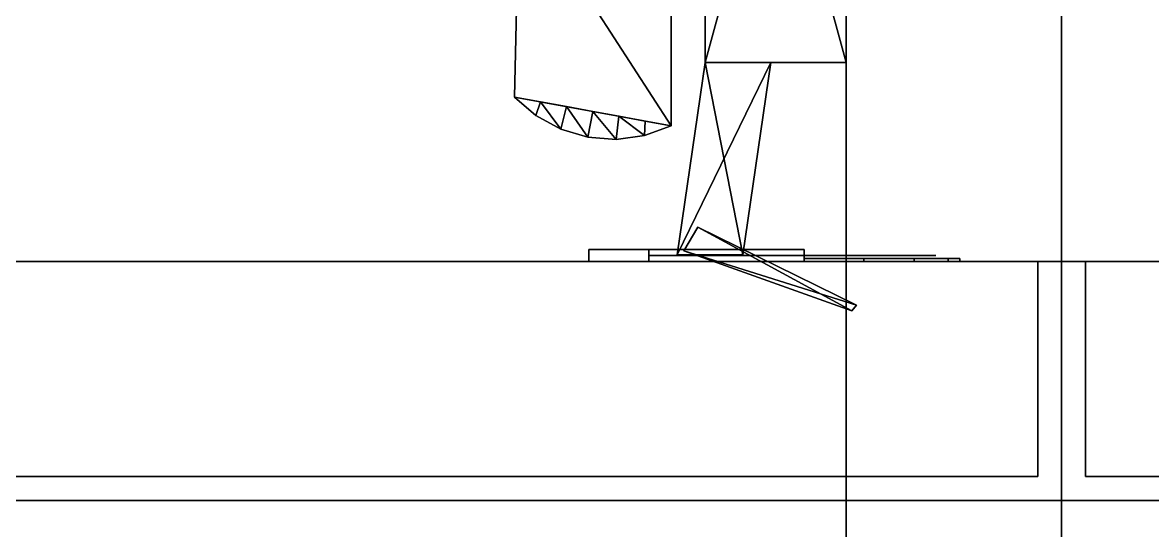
# Model space of a CAD drawing. Extents: x 0 to 3903, y -1756 to 0.
# Drawn here: x 2318.2 to 2412.6, y -540.5 to -498 of the extents above; entities that cross this region are included whole.
import ezdxf

# ---------------------------------------------------------------- set-up
doc = ezdxf.new("R2010")
doc.units = 0
for name, color, linetype in [('LAYER0', 7, 'CONTINUOUS'), ('LAYER1', 7, 'CONTINUOUS'), ('LAYER107', 7, 'CONTINUOUS'), ('LAYER111', 7, 'CONTINUOUS'), ('LAYER145', 35, 'CONTINUOUS'), ('LAYER146', 35, 'CONTINUOUS'), ('LAYER148', 35, 'CONTINUOUS'), ('LAYER151', 8, 'CONTINUOUS'), ('LAYER153', 8, 'CONTINUOUS'), ('LAYER187', 7, 'CONTINUOUS'), ('LAYER204', 7, 'CONTINUOUS'), ('LAYER205', 7, 'CONTINUOUS'), ('LAYER218', 253, 'CONTINUOUS'), ('LAYER219', 253, 'CONTINUOUS'), ('LAYER220', 28, 'CONTINUOUS'), ('LAYER221', 253, 'CONTINUOUS'), ('LAYER222', 253, 'CONTINUOUS'), ('LAYER223', 28, 'CONTINUOUS'), ('LAYER224', 8, 'CONTINUOUS'), ('LAYER232', 7, 'CONTINUOUS'), ('LAYER277', 8, 'CONTINUOUS'), ('LAYER58', 7, 'CONTINUOUS'), ('LAYER90', 7, 'CONTINUOUS')]:
    doc.layers.add(name, color=color, linetype=linetype)

msp = doc.modelspace()

# ---------------------------------------------------------------- linework, layer by layer
at = {"layer": 'LAYER0', "invisible_edges": 1}
for points in [[(3902.994, -18.002), (0.0042, -1756.002), (0.0042, -18.002), (3902.994, -18.002)], [(0.0042, -1756.002), (3902.994, -18.002), (3902.994, -1756.002), (0.0042, -1756.002)], [(3902.994, -1756.002, 5), (0.0042, -18.002, 5), (0.0042, -1756.002, 5), (3902.994, -1756.002, 5)], [(0.0042, -18.002, 5), (3902.994, -1756.002, 5), (3902.994, -18.002, 5), (0.0042, -18.002, 5)]]:
    msp.add_3dface(points, dxfattribs=at)
at = {"layer": 'LAYER107', "invisible_edges": 1}
for points in [[(2387, -168, 205.5), (1683, -718, 205.5), (1683, -168, 205.5), (2387, -168, 205.5)], [(1683, -718, 205.5), (2387, -168, 205.5), (2387, -718, 205.5), (1683, -718, 205.5)], [(2387, -718, 223.5), (1683, -168, 223.5), (1683, -718, 223.5), (2387, -718, 223.5)], [(1683, -168, 223.5), (2387, -718, 223.5), (2387, -168, 223.5), (1683, -168, 223.5)], [(2387, -168, 205.5), (2387, -718, 223.5), (2387, -718, 205.5), (2387, -168, 205.5)], [(2387, -718, 223.5), (2387, -168, 205.5), (2387, -168, 223.5), (2387, -718, 223.5)]]:
    msp.add_3dface(points, dxfattribs=at)
at = {"layer": 'LAYER111', "invisible_edges": 1}
for points in [[(2387, -192.5999, 545), (1683, -697.9998, 545), (1683, -192.5999, 545), (2387, -192.5999, 545)], [(1683, -697.9998, 545), (2387, -192.5999, 545), (2387, -697.9998, 545), (1683, -697.9998, 545)], [(2387, -697.9998, 563), (1683, -192.5999, 563), (1683, -697.9998, 563), (2387, -697.9998, 563)], [(1683, -192.5999, 563), (2387, -697.9998, 563), (2387, -192.5999, 563), (1683, -192.5999, 563)], [(2387, -192.5999, 545), (2387, -697.9998, 563), (2387, -697.9998, 545), (2387, -192.5999, 545)], [(2387, -697.9998, 563), (2387, -192.5999, 545), (2387, -192.5999, 563), (2387, -697.9998, 563)]]:
    msp.add_3dface(points, dxfattribs=at)
at = {"layer": 'LAYER145'}
for points, invisible_edges in [([(2405, -168, 885), (2504.26, -310.6499, 885), (2405, -738, 885), (2405, -168, 885)], 3), ([(2504.26, -310.6499, 910), (2405, -168, 910), (2405, -738, 910), (2504.26, -310.6499, 910)], 5), ([(2405, -738, 910), (2405, -168, 885), (2405, -738, 885), (2405, -738, 910)], 1), ([(2405, -168, 885), (2405, -738, 910), (2405, -168, 910), (2405, -168, 885)], 1), ([(2405, -738, 885), (2504.26, -310.6499, 885), (2500, -343, 885), (2405, -738, 885)], 5), ([(2504.26, -310.6499, 910), (2405, -738, 910), (2500, -343, 910), (2504.26, -310.6499, 910)], 3), ([(2405, -738, 885), (2500, -343, 885), (2500, -543, 885), (2405, -738, 885)], 5), ([(2500, -343, 910), (2405, -738, 910), (2500, -543, 910), (2500, -343, 910)], 3)]:
    msp.add_3dface(points, dxfattribs=dict(at, invisible_edges=invisible_edges))
at = {"layer": 'LAYER146'}
for points, invisible_edges in [([(2405, -168, 910), (2423, -186, 910), (2405, -738, 910), (2405, -168, 910)], 3), ([(2405, -738, 910), (2405, -168, 930), (2405, -168, 910), (2405, -738, 910)], 1), ([(2405, -168, 930), (2405, -738, 910), (2405, -738, 930), (2405, -168, 930)], 1), ([(2423, -186, 930), (2405, -168, 930), (2423, -720, 930), (2423, -186, 930)], 3), ([(2405, -738, 930), (2423, -720, 930), (2405, -168, 930), (2405, -738, 930)], 3), ([(2423, -720, 910), (2405, -738, 910), (2423, -186, 910), (2423, -720, 910)], 3)]:
    msp.add_3dface(points, dxfattribs=dict(at, invisible_edges=invisible_edges))
at = {"layer": 'LAYER148'}
for points, invisible_edges in [([(870.0003, -232.001, 885), (2405, -168.001, 885), (2405, -738.001, 885), (870.0003, -232.001, 885)], 5), ([(2405, -168.001, 930), (870.0003, -232.001, 930), (2405, -738.001, 930), (2405, -168.001, 930)], 3), ([(2405, -168.001, 930), (2405, -738.001, 885), (2405, -168.001, 885), (2405, -168.001, 930)], 1), ([(2405, -738.001, 885), (2405, -168.001, 930), (2405, -738.001, 930), (2405, -738.001, 885)], 1), ([(870.0003, -232.001, 885), (2405, -738.001, 885), (870.0003, -692.001, 885), (870.0003, -232.001, 885)], 3), ([(2405, -738.001, 930), (870.0003, -232.001, 930), (870.0003, -692.001, 930), (2405, -738.001, 930)], 5)]:
    msp.add_3dface(points, dxfattribs=dict(at, invisible_edges=invisible_edges))
at = {"layer": 'LAYER151', "invisible_edges": 1}
for points in [[(3535, -168, 1605), (907.0002, -538, 1605), (907.0002, -168, 1605), (3535, -168, 1605)], [(907.0002, -538, 1605), (3535, -168, 1605), (3535, -538, 1605), (907.0002, -538, 1605)], [(3535, -538, 1623), (907.0002, -168, 1623), (907.0002, -538, 1623), (3535, -538, 1623)], [(907.0002, -168, 1623), (3535, -538, 1623), (3535, -168, 1623), (907.0002, -168, 1623)], [(3535, -538, 1623), (907.0002, -538, 1605), (3535, -538, 1605), (3535, -538, 1623)], [(907.0002, -538, 1605), (3535, -538, 1623), (907.0002, -538, 1623), (907.0002, -538, 1605)]]:
    msp.add_3dface(points, dxfattribs=at)
at = {"layer": 'LAYER153', "invisible_edges": 1}
for points in [[(3517, -478, 2487), (925.0002, -538, 2487), (925.0002, -478, 2487), (3517, -478, 2487)], [(925.0002, -538, 2487), (3517, -478, 2487), (3517, -538, 2487), (925.0002, -538, 2487)], [(3517, -538, 2505), (925.0002, -478, 2505), (925.0002, -538, 2505), (3517, -538, 2505)], [(925.0002, -478, 2505), (3517, -538, 2505), (3517, -478, 2505), (925.0002, -478, 2505)], [(3517, -538, 2505), (925.0002, -538, 2487), (3517, -538, 2487), (3517, -538, 2505)], [(925.0002, -538, 2487), (3517, -538, 2505), (925.0002, -538, 2505), (925.0002, -538, 2487)]]:
    msp.add_3dface(points, dxfattribs=at)
at = {"layer": 'LAYER187', "invisible_edges": 1}
for points in [[(2387, -168, 1623), (2387, -518, 2487), (2387, -168, 2487), (2387, -168, 1623)], [(2387, -518, 2487), (2387, -168, 1623), (2387, -518, 1623), (2387, -518, 2487)], [(2387, -168, 1623), (2405, -518, 1623), (2387, -518, 1623), (2387, -168, 1623)], [(2405, -518, 1623), (2387, -168, 1623), (2405, -168, 1623), (2405, -518, 1623)], [(2405, -168, 2487), (2387, -518, 2487), (2405, -518, 2487), (2405, -168, 2487)], [(2387, -518, 2487), (2405, -168, 2487), (2387, -168, 2487), (2387, -518, 2487)], [(2405, -518, 1623), (2405, -168, 2487), (2405, -518, 2487), (2405, -518, 1623)], [(2405, -168, 2487), (2405, -518, 1623), (2405, -168, 1623), (2405, -168, 2487)], [(2405, -518, 1623), (2387, -518, 2487), (2387, -518, 1623), (2405, -518, 1623)], [(2387, -518, 2487), (2405, -518, 1623), (2405, -518, 2487), (2387, -518, 2487)]]:
    msp.add_3dface(points, dxfattribs=at)
at = {"layer": 'LAYER204', "invisible_edges": 1}
for points in [[(2387, -168, 1624), (1683, -518, 1624), (1683, -168, 1624), (2387, -168, 1624)], [(1683, -518, 1624), (2387, -168, 1624), (2387, -518, 1624), (1683, -518, 1624)], [(2387, -518, 1642), (1683, -168, 1642), (1683, -518, 1642), (2387, -518, 1642)], [(1683, -168, 1642), (2387, -518, 1642), (2387, -168, 1642), (1683, -168, 1642)], [(2387, -168, 1624), (2387, -518, 1642), (2387, -518, 1624), (2387, -168, 1624)], [(2387, -518, 1642), (2387, -168, 1624), (2387, -168, 1642), (2387, -518, 1642)], [(2387, -518, 1642), (1683, -518, 1624), (2387, -518, 1624), (2387, -518, 1642)], [(1683, -518, 1624), (2387, -518, 1642), (1683, -518, 1642), (1683, -518, 1624)]]:
    msp.add_3dface(points, dxfattribs=at)
at = {"layer": 'LAYER205', "invisible_edges": 1}
for points in [[(1683, -168, 2486), (2387, -518, 2486), (2387, -168, 2486), (1683, -168, 2486)], [(2387, -518, 2486), (1683, -168, 2486), (1683, -518, 2486), (2387, -518, 2486)], [(1683, -518, 2468), (2387, -168, 2468), (2387, -518, 2468), (1683, -518, 2468)], [(2387, -168, 2468), (1683, -518, 2468), (1683, -168, 2468), (2387, -168, 2468)], [(2387, -168, 2468), (2387, -518, 2486), (2387, -518, 2468), (2387, -168, 2468)], [(2387, -518, 2486), (2387, -168, 2468), (2387, -168, 2486), (2387, -518, 2486)], [(1683, -518, 2468), (2387, -518, 2486), (1683, -518, 2486), (1683, -518, 2468)], [(2387, -518, 2486), (1683, -518, 2468), (2387, -518, 2468), (2387, -518, 2486)]]:
    msp.add_3dface(points, dxfattribs=at)
at = {"layer": 'LAYER218'}
for points in [[(2359.666, -487.011, 1732.7), (2359.275, -504.2454, 1732.7), (2372.375, -506.666, 1732.7), (2359.666, -487.011, 1732.7)], [(2359.275, -504.2454, 1719.3), (2359.275, -504.2454, 1732.7), (2359.666, -487.011, 1732.7), (2359.275, -504.2454, 1719.3)], [(2359.275, -504.2454, 1719.3), (2359.666, -487.011, 1732.7), (2359.666, -487.011, 1719.3), (2359.275, -504.2454, 1719.3)], [(2359.275, -504.2454, 1719.3), (2359.666, -487.011, 1719.3), (2372.375, -506.666, 1719.3), (2359.275, -504.2454, 1719.3)], [(2359.666, -487.011, 1732.7), (2372.375, -506.666, 1732.7), (2372.375, -487.011, 1732.7), (2359.666, -487.011, 1732.7)], [(2372.375, -506.666, 1719.3), (2359.666, -487.011, 1719.3), (2372.375, -487.011, 1719.3), (2372.375, -506.666, 1719.3)], [(2372.375, -506.666, 1719.3), (2372.375, -487.011, 1719.3), (2372.375, -506.666, 1732.7), (2372.375, -506.666, 1719.3)], [(2372.375, -506.666, 1732.7), (2372.375, -487.011, 1719.3), (2372.375, -487.011, 1732.7), (2372.375, -506.666, 1732.7)], [(2361.07, -505.7974, 1719.3), (2361.07, -505.7974, 1732.7), (2359.275, -504.2454, 1732.7), (2361.07, -505.7974, 1719.3)], [(2361.07, -505.7974, 1719.3), (2359.275, -504.2454, 1732.7), (2359.275, -504.2454, 1719.3), (2361.07, -505.7974, 1719.3)], [(2361.07, -505.7974, 1732.7), (2361.458, -504.6487, 1732.7), (2359.275, -504.2454, 1732.7), (2361.07, -505.7974, 1732.7)], [(2361.458, -504.6487, 1719.3), (2361.07, -505.7974, 1719.3), (2359.275, -504.2454, 1719.3), (2361.458, -504.6487, 1719.3)], [(2363.152, -506.937, 1732.7), (2361.458, -504.6487, 1732.7), (2361.07, -505.7974, 1732.7), (2363.152, -506.937, 1732.7)], [(2361.458, -504.6487, 1719.3), (2363.152, -506.937, 1719.3), (2361.07, -505.7974, 1719.3), (2361.458, -504.6487, 1719.3)], [(2363.152, -506.937, 1732.7), (2363.642, -505.0522, 1732.7), (2361.458, -504.6487, 1732.7), (2363.152, -506.937, 1732.7)], [(2363.642, -505.0522, 1719.3), (2363.152, -506.937, 1719.3), (2361.458, -504.6487, 1719.3), (2363.642, -505.0522, 1719.3)], [(2363.152, -506.937, 1719.3), (2363.152, -506.937, 1732.7), (2361.07, -505.7974, 1732.7), (2363.152, -506.937, 1719.3)], [(2363.152, -506.937, 1719.3), (2361.07, -505.7974, 1732.7), (2361.07, -505.7974, 1719.3), (2363.152, -506.937, 1719.3)], [(2365.427, -507.6125, 1732.7), (2363.642, -505.0522, 1732.7), (2363.152, -506.937, 1732.7), (2365.427, -507.6125, 1732.7)], [(2363.642, -505.0522, 1719.3), (2365.427, -507.6125, 1719.3), (2363.152, -506.937, 1719.3), (2363.642, -505.0522, 1719.3)], [(2365.427, -507.6125, 1732.7), (2365.825, -505.4556, 1732.7), (2363.642, -505.0522, 1732.7), (2365.427, -507.6125, 1732.7)], [(2365.825, -505.4556, 1719.3), (2365.427, -507.6125, 1719.3), (2363.642, -505.0522, 1719.3), (2365.825, -505.4556, 1719.3)], [(2367.792, -507.7944, 1732.7), (2365.825, -505.4556, 1732.7), (2365.427, -507.6125, 1732.7), (2367.792, -507.7944, 1732.7)], [(2365.825, -505.4556, 1719.3), (2367.792, -507.7944, 1719.3), (2365.427, -507.6125, 1719.3), (2365.825, -505.4556, 1719.3)], [(2367.792, -507.7944, 1732.7), (2368.008, -505.8591, 1732.7), (2365.825, -505.4556, 1732.7), (2367.792, -507.7944, 1732.7)], [(2368.008, -505.8591, 1719.3), (2367.792, -507.7944, 1719.3), (2365.825, -505.4556, 1719.3), (2368.008, -505.8591, 1719.3)], [(2370.144, -507.4741, 1732.7), (2368.008, -505.8591, 1732.7), (2367.792, -507.7944, 1732.7), (2370.144, -507.4741, 1732.7)], [(2368.008, -505.8591, 1719.3), (2370.144, -507.4741, 1719.3), (2367.792, -507.7944, 1719.3), (2368.008, -505.8591, 1719.3)], [(2370.144, -507.4741, 1732.7), (2370.192, -506.2625, 1732.7), (2368.008, -505.8591, 1732.7), (2370.144, -507.4741, 1732.7)], [(2370.192, -506.2625, 1719.3), (2370.144, -507.4741, 1719.3), (2368.008, -505.8591, 1719.3), (2370.192, -506.2625, 1719.3)], [(2372.375, -506.666, 1732.7), (2370.192, -506.2625, 1732.7), (2370.144, -507.4741, 1732.7), (2372.375, -506.666, 1732.7)], [(2370.192, -506.2625, 1719.3), (2372.375, -506.666, 1719.3), (2370.144, -507.4741, 1719.3), (2370.192, -506.2625, 1719.3)], [(2372.375, -506.666, 1719.3), (2372.375, -506.666, 1732.7), (2370.144, -507.4741, 1732.7), (2372.375, -506.666, 1719.3)], [(2372.375, -506.666, 1719.3), (2370.144, -507.4741, 1732.7), (2370.144, -507.4741, 1719.3), (2372.375, -506.666, 1719.3)], [(2365.427, -507.6125, 1719.3), (2365.427, -507.6125, 1732.7), (2363.152, -506.937, 1732.7), (2365.427, -507.6125, 1719.3)], [(2365.427, -507.6125, 1719.3), (2363.152, -506.937, 1732.7), (2363.152, -506.937, 1719.3), (2365.427, -507.6125, 1719.3)], [(2367.792, -507.7944, 1719.3), (2367.792, -507.7944, 1732.7), (2365.427, -507.6125, 1732.7), (2367.792, -507.7944, 1719.3)], [(2367.792, -507.7944, 1719.3), (2365.427, -507.6125, 1732.7), (2365.427, -507.6125, 1719.3), (2367.792, -507.7944, 1719.3)], [(2370.144, -507.4741, 1719.3), (2370.144, -507.4741, 1732.7), (2367.792, -507.7944, 1732.7), (2370.144, -507.4741, 1719.3)], [(2370.144, -507.4741, 1719.3), (2367.792, -507.7944, 1732.7), (2367.792, -507.7944, 1719.3), (2370.144, -507.4741, 1719.3)]]:
    msp.add_3dface(points, dxfattribs=at)
at = {"layer": 'LAYER219'}
for points in [[(2387, -501.3635, 1720), (2375.22, -501.3635, 1720), (2387, -458.1428, 1720), (2387, -501.3635, 1720)], [(2387, -458.1428, 1720), (2375.22, -501.3635, 1720), (2375.22, -458.1428, 1720), (2387, -458.1428, 1720)], [(2387, -458.1428, 1732), (2375.22, -458.1428, 1732), (2387, -501.3635, 1732), (2387, -458.1428, 1732)], [(2387, -501.3635, 1732), (2375.22, -458.1428, 1732), (2375.22, -501.3635, 1732), (2387, -501.3635, 1732)], [(2375.22, -501.3635, 1720), (2375.22, -501.3635, 1732), (2375.22, -458.1428, 1720), (2375.22, -501.3635, 1720)], [(2375.22, -458.1428, 1720), (2375.22, -501.3635, 1732), (2375.22, -458.1428, 1732), (2375.22, -458.1428, 1720)], [(2378.361, -517.4595, 1720), (2372.864, -517.4595, 1720), (2380.717, -501.3635, 1720), (2378.361, -517.4595, 1720)], [(2380.717, -501.3635, 1720), (2372.864, -517.4595, 1720), (2375.22, -501.3635, 1720), (2380.717, -501.3635, 1720)], [(2378.361, -517.4595, 1732), (2375.22, -501.3635, 1732), (2372.864, -517.4595, 1732), (2378.361, -517.4595, 1732)], [(2372.864, -517.4595, 1720), (2372.864, -517.4595, 1732), (2375.22, -501.3635, 1720), (2372.864, -517.4595, 1720)], [(2375.22, -501.3635, 1720), (2372.864, -517.4595, 1732), (2375.22, -501.3635, 1732), (2375.22, -501.3635, 1720)], [(2380.717, -501.3635, 1732), (2375.22, -501.3635, 1732), (2378.361, -517.4595, 1732), (2380.717, -501.3635, 1732)], [(2374.612, -515.1406, 1721), (2387.466, -522.1428, 1721), (2373.435, -517.1189, 1721), (2374.612, -515.1406, 1721)], [(2374.612, -515.1406, 1731), (2373.435, -517.1189, 1731), (2387.854, -521.6628, 1731), (2374.612, -515.1406, 1731)], [(2387.854, -521.6628, 1721), (2387.466, -522.1428, 1721), (2374.612, -515.1406, 1721), (2387.854, -521.6628, 1721)], [(2387.854, -521.6628, 1731), (2373.435, -517.1189, 1731), (2387.466, -522.1428, 1731), (2387.854, -521.6628, 1731)], [(2387.466, -522.1428, 1721), (2387.466, -522.1428, 1731), (2373.435, -517.1189, 1721), (2387.466, -522.1428, 1721)], [(2373.435, -517.1189, 1721), (2387.466, -522.1428, 1731), (2373.435, -517.1189, 1731), (2373.435, -517.1189, 1721)]]:
    msp.add_3dface(points, dxfattribs=at)
at = {"layer": 'LAYER220'}
for points in [[(2365.5, -517, 1747), (2365.5, -518, 1747), (2365.5, -517, 1747)], [(2365.5, -517, 1705), (2383.5, -517, 1705), (2383.5, -517, 1705), (2365.5, -517, 1705)], [(2365.5, -517, 1747), (2383.5, -517, 1747), (2383.5, -517, 1747), (2365.5, -517, 1747)], [(2383.5, -517, 1705), (2383.5, -518, 1705), (2365.5, -518, 1705), (2365.5, -517, 1705)], [(2365.5, -518, 1705), (2365.5, -518, 1747), (2365.5, -517, 1747), (2365.5, -517, 1705)], [(2383.5, -517, 1747), (2383.5, -518, 1747), (2365.5, -518, 1747), (2365.5, -517, 1747)], [(2370.5, -517, 1717), (2370.5, -518, 1717), (2370.5, -518, 1735), (2370.5, -517, 1735)], [(2370.5, -517, 1717), (2370.5, -518, 1717), (2383.5, -518, 1717), (2383.5, -517, 1717)], [(2370.5, -517, 1735), (2370.5, -518, 1735), (2383.5, -518, 1735), (2383.5, -517, 1735)], [(2383.5, -517, 1717), (2383.5, -518, 1717), (2383.5, -518, 1705), (2383.5, -517, 1705)], [(2383.5, -517, 1735), (2383.5, -518, 1735), (2383.5, -518, 1747), (2383.5, -517, 1747)], [(2365.5, -518, 1705), (2383.5, -518, 1705), (2383.5, -518, 1747), (2365.5, -518, 1747)], [(2370.5, -518, 1717), (2370.5, -518, 1735), (2370.5, -518, 1717)], [(2383.5, -518, 1717), (2383.5, -518, 1705), (2383.5, -518, 1717)], [(2383.5, -518, 1735), (2383.5, -518, 1747), (2383.5, -518, 1735)]]:
    msp.add_3dface(points, dxfattribs=at)
for points, invisible_edges in [([(2365.5, -517, 1747), (2365.5, -517, 1705), (2370.5, -517, 1717), (2370.5, -517, 1735)], 10), ([(2365.5, -517, 1705), (2370.5, -517, 1717), (2383.5, -517, 1717), (2383.5, -517, 1705)], 1), ([(2365.5, -517, 1747), (2370.5, -517, 1735), (2383.5, -517, 1735), (2383.5, -517, 1747)], 1), ([(2383.5, -517.5, 1735), (2383.5, -517.5, 1717), (2370.5, -517.5, 1717), (2370.5, -517.5, 1735)], 1), ([(2387.709, -517.5, 1731.317), (2387.5, -517.5, 1720.5), (2383.5, -517.5, 1717), (2383.5, -517.5, 1735)], 5), ([(2383.5, -517.75, 1713), (2388.475, -517.75, 1713.99), (2387.5, -517.75, 1720.5), (2383.5, -517.75, 1717)], 2), ([(2388.475, -517.75, 1738.01), (2383.5, -517.75, 1739), (2383.5, -517.75, 1735), (2387.5, -517.75, 1731.5)], 8), ([(2394.5, -517.5, 1731.5), (2394.5, -517.5, 1720.5), (2387.5, -517.5, 1720.5), (2387.709, -517.5, 1731.317)], 4), ([(2388.475, -517.75, 1713.99), (2392.692, -517.75, 1716.808), (2391, -517.75, 1720.5), (2387.5, -517.75, 1720.5)], 10), ([(2392.692, -517.75, 1735.192), (2388.475, -517.75, 1738.01), (2387.5, -517.75, 1731.5), (2391, -517.75, 1731.5)], 10), ([(2392.692, -517.75, 1716.808), (2395.51, -517.75, 1721.025), (2394.5, -517.75, 1720.5), (2391, -517.75, 1720.5)], 10), ([(2395.51, -517.75, 1730.975), (2392.692, -517.75, 1735.192), (2391, -517.75, 1731.5), (2394.5, -517.75, 1731.5)], 10), ([(2395.51, -517.75, 1721.025), (2396.5, -517.75, 1726), (2394.5, -517.75, 1726), (2394.5, -517.75, 1720.5)], 10), ([(2396.5, -517.75, 1726), (2395.51, -517.75, 1730.975), (2394.5, -517.75, 1731.5), (2394.5, -517.75, 1726)], 10)]:
    msp.add_3dface(points, dxfattribs=dict(at, invisible_edges=invisible_edges))
at = {"layer": 'LAYER221'}
for points in [[(2359.666, -487.011, 2390.7), (2359.275, -504.2454, 2390.7), (2372.375, -506.666, 2390.7), (2359.666, -487.011, 2390.7)], [(2359.275, -504.2454, 2377.3), (2359.275, -504.2454, 2390.7), (2359.666, -487.011, 2390.7), (2359.275, -504.2454, 2377.3)], [(2359.275, -504.2454, 2377.3), (2359.666, -487.011, 2390.7), (2359.666, -487.011, 2377.3), (2359.275, -504.2454, 2377.3)], [(2359.275, -504.2454, 2377.3), (2359.666, -487.011, 2377.3), (2372.375, -506.666, 2377.3), (2359.275, -504.2454, 2377.3)], [(2359.666, -487.011, 2390.7), (2372.375, -506.666, 2390.7), (2372.375, -487.011, 2390.7), (2359.666, -487.011, 2390.7)], [(2372.375, -506.666, 2377.3), (2359.666, -487.011, 2377.3), (2372.375, -487.011, 2377.3), (2372.375, -506.666, 2377.3)], [(2372.375, -506.666, 2377.3), (2372.375, -487.011, 2377.3), (2372.375, -506.666, 2390.7), (2372.375, -506.666, 2377.3)], [(2372.375, -506.666, 2390.7), (2372.375, -487.011, 2377.3), (2372.375, -487.011, 2390.7), (2372.375, -506.666, 2390.7)], [(2361.07, -505.7974, 2377.3), (2361.07, -505.7974, 2390.7), (2359.275, -504.2454, 2390.7), (2361.07, -505.7974, 2377.3)], [(2361.07, -505.7974, 2377.3), (2359.275, -504.2454, 2390.7), (2359.275, -504.2454, 2377.3), (2361.07, -505.7974, 2377.3)], [(2361.07, -505.7974, 2390.7), (2361.458, -504.6487, 2390.7), (2359.275, -504.2454, 2390.7), (2361.07, -505.7974, 2390.7)], [(2361.458, -504.6487, 2377.3), (2361.07, -505.7974, 2377.3), (2359.275, -504.2454, 2377.3), (2361.458, -504.6487, 2377.3)], [(2363.152, -506.937, 2390.7), (2361.458, -504.6487, 2390.7), (2361.07, -505.7974, 2390.7), (2363.152, -506.937, 2390.7)], [(2361.458, -504.6487, 2377.3), (2363.152, -506.937, 2377.3), (2361.07, -505.7974, 2377.3), (2361.458, -504.6487, 2377.3)], [(2363.152, -506.937, 2390.7), (2363.642, -505.0522, 2390.7), (2361.458, -504.6487, 2390.7), (2363.152, -506.937, 2390.7)], [(2363.642, -505.0522, 2377.3), (2363.152, -506.937, 2377.3), (2361.458, -504.6487, 2377.3), (2363.642, -505.0522, 2377.3)], [(2363.152, -506.937, 2377.3), (2363.152, -506.937, 2390.7), (2361.07, -505.7974, 2390.7), (2363.152, -506.937, 2377.3)], [(2363.152, -506.937, 2377.3), (2361.07, -505.7974, 2390.7), (2361.07, -505.7974, 2377.3), (2363.152, -506.937, 2377.3)], [(2365.427, -507.6125, 2390.7), (2363.642, -505.0522, 2390.7), (2363.152, -506.937, 2390.7), (2365.427, -507.6125, 2390.7)], [(2363.642, -505.0522, 2377.3), (2365.427, -507.6125, 2377.3), (2363.152, -506.937, 2377.3), (2363.642, -505.0522, 2377.3)], [(2365.427, -507.6125, 2390.7), (2365.825, -505.4556, 2390.7), (2363.642, -505.0522, 2390.7), (2365.427, -507.6125, 2390.7)], [(2365.825, -505.4556, 2377.3), (2365.427, -507.6125, 2377.3), (2363.642, -505.0522, 2377.3), (2365.825, -505.4556, 2377.3)], [(2367.792, -507.7944, 2390.7), (2365.825, -505.4556, 2390.7), (2365.427, -507.6125, 2390.7), (2367.792, -507.7944, 2390.7)], [(2365.825, -505.4556, 2377.3), (2367.792, -507.7944, 2377.3), (2365.427, -507.6125, 2377.3), (2365.825, -505.4556, 2377.3)], [(2367.792, -507.7944, 2390.7), (2368.008, -505.8591, 2390.7), (2365.825, -505.4556, 2390.7), (2367.792, -507.7944, 2390.7)], [(2368.008, -505.8591, 2377.3), (2367.792, -507.7944, 2377.3), (2365.825, -505.4556, 2377.3), (2368.008, -505.8591, 2377.3)], [(2370.144, -507.4741, 2390.7), (2368.008, -505.8591, 2390.7), (2367.792, -507.7944, 2390.7), (2370.144, -507.4741, 2390.7)], [(2368.008, -505.8591, 2377.3), (2370.144, -507.4741, 2377.3), (2367.792, -507.7944, 2377.3), (2368.008, -505.8591, 2377.3)], [(2370.144, -507.4741, 2390.7), (2370.192, -506.2625, 2390.7), (2368.008, -505.8591, 2390.7), (2370.144, -507.4741, 2390.7)], [(2370.192, -506.2625, 2377.3), (2370.144, -507.4741, 2377.3), (2368.008, -505.8591, 2377.3), (2370.192, -506.2625, 2377.3)], [(2372.375, -506.666, 2390.7), (2370.192, -506.2625, 2390.7), (2370.144, -507.4741, 2390.7), (2372.375, -506.666, 2390.7)], [(2370.192, -506.2625, 2377.3), (2372.375, -506.666, 2377.3), (2370.144, -507.4741, 2377.3), (2370.192, -506.2625, 2377.3)], [(2372.375, -506.666, 2377.3), (2372.375, -506.666, 2390.7), (2370.144, -507.4741, 2390.7), (2372.375, -506.666, 2377.3)], [(2372.375, -506.666, 2377.3), (2370.144, -507.4741, 2390.7), (2370.144, -507.4741, 2377.3), (2372.375, -506.666, 2377.3)], [(2365.427, -507.6125, 2377.3), (2365.427, -507.6125, 2390.7), (2363.152, -506.937, 2390.7), (2365.427, -507.6125, 2377.3)], [(2365.427, -507.6125, 2377.3), (2363.152, -506.937, 2390.7), (2363.152, -506.937, 2377.3), (2365.427, -507.6125, 2377.3)], [(2367.792, -507.7944, 2377.3), (2367.792, -507.7944, 2390.7), (2365.427, -507.6125, 2390.7), (2367.792, -507.7944, 2377.3)], [(2367.792, -507.7944, 2377.3), (2365.427, -507.6125, 2390.7), (2365.427, -507.6125, 2377.3), (2367.792, -507.7944, 2377.3)], [(2370.144, -507.4741, 2377.3), (2370.144, -507.4741, 2390.7), (2367.792, -507.7944, 2390.7), (2370.144, -507.4741, 2377.3)], [(2370.144, -507.4741, 2377.3), (2367.792, -507.7944, 2390.7), (2367.792, -507.7944, 2377.3), (2370.144, -507.4741, 2377.3)]]:
    msp.add_3dface(points, dxfattribs=at)
at = {"layer": 'LAYER222'}
for points in [[(2387, -501.3635, 2378), (2375.22, -501.3635, 2378), (2387, -458.1428, 2378), (2387, -501.3635, 2378)], [(2387, -458.1428, 2378), (2375.22, -501.3635, 2378), (2375.22, -458.1428, 2378), (2387, -458.1428, 2378)], [(2387, -458.1428, 2390), (2375.22, -458.1428, 2390), (2387, -501.3635, 2390), (2387, -458.1428, 2390)], [(2387, -501.3635, 2390), (2375.22, -458.1428, 2390), (2375.22, -501.3635, 2390), (2387, -501.3635, 2390)], [(2375.22, -501.3635, 2378), (2375.22, -501.3635, 2390), (2375.22, -458.1428, 2378), (2375.22, -501.3635, 2378)], [(2375.22, -458.1428, 2378), (2375.22, -501.3635, 2390), (2375.22, -458.1428, 2390), (2375.22, -458.1428, 2378)], [(2378.361, -517.4595, 2378), (2372.864, -517.4595, 2378), (2380.717, -501.3635, 2378), (2378.361, -517.4595, 2378)], [(2380.717, -501.3635, 2378), (2372.864, -517.4595, 2378), (2375.22, -501.3635, 2378), (2380.717, -501.3635, 2378)], [(2378.361, -517.4595, 2390), (2375.22, -501.3635, 2390), (2372.864, -517.4595, 2390), (2378.361, -517.4595, 2390)], [(2372.864, -517.4595, 2378), (2372.864, -517.4595, 2390), (2375.22, -501.3635, 2378), (2372.864, -517.4595, 2378)], [(2375.22, -501.3635, 2378), (2372.864, -517.4595, 2390), (2375.22, -501.3635, 2390), (2375.22, -501.3635, 2378)], [(2380.717, -501.3635, 2390), (2375.22, -501.3635, 2390), (2378.361, -517.4595, 2390), (2380.717, -501.3635, 2390)], [(2374.612, -515.1406, 2379), (2387.466, -522.1428, 2379), (2373.435, -517.1189, 2379), (2374.612, -515.1406, 2379)], [(2374.612, -515.1406, 2389), (2373.435, -517.1189, 2389), (2387.854, -521.6628, 2389), (2374.612, -515.1406, 2389)], [(2387.854, -521.6628, 2379), (2387.466, -522.1428, 2379), (2374.612, -515.1406, 2379), (2387.854, -521.6628, 2379)], [(2387.854, -521.6628, 2389), (2373.435, -517.1189, 2389), (2387.466, -522.1428, 2389), (2387.854, -521.6628, 2389)], [(2387.466, -522.1428, 2379), (2387.466, -522.1428, 2389), (2373.435, -517.1189, 2379), (2387.466, -522.1428, 2379)], [(2373.435, -517.1189, 2379), (2387.466, -522.1428, 2389), (2373.435, -517.1189, 2389), (2373.435, -517.1189, 2379)]]:
    msp.add_3dface(points, dxfattribs=at)
at = {"layer": 'LAYER223'}
for points in [[(2365.5, -517, 2405), (2365.5, -518, 2405), (2365.5, -517, 2405)], [(2365.5, -517, 2363), (2383.5, -517, 2363), (2383.5, -517, 2363), (2365.5, -517, 2363)], [(2365.5, -517, 2405), (2383.5, -517, 2405), (2383.5, -517, 2405), (2365.5, -517, 2405)], [(2383.5, -517, 2363), (2383.5, -518, 2363), (2365.5, -518, 2363), (2365.5, -517, 2363)], [(2365.5, -518, 2363), (2365.5, -518, 2405), (2365.5, -517, 2405), (2365.5, -517, 2363)], [(2383.5, -517, 2405), (2383.5, -518, 2405), (2365.5, -518, 2405), (2365.5, -517, 2405)], [(2370.5, -517, 2375), (2370.5, -518, 2375), (2370.5, -518, 2393), (2370.5, -517, 2393)], [(2370.5, -517, 2375), (2370.5, -518, 2375), (2383.5, -518, 2375), (2383.5, -517, 2375)], [(2370.5, -517, 2393), (2370.5, -518, 2393), (2383.5, -518, 2393), (2383.5, -517, 2393)], [(2383.5, -517, 2375), (2383.5, -518, 2375), (2383.5, -518, 2363), (2383.5, -517, 2363)], [(2383.5, -517, 2393), (2383.5, -518, 2393), (2383.5, -518, 2405), (2383.5, -517, 2405)], [(2365.5, -518, 2363), (2383.5, -518, 2363), (2383.5, -518, 2405), (2365.5, -518, 2405)], [(2370.5, -518, 2375), (2370.5, -518, 2393), (2370.5, -518, 2375)], [(2383.5, -518, 2375), (2383.5, -518, 2363), (2383.5, -518, 2375)], [(2383.5, -518, 2393), (2383.5, -518, 2405), (2383.5, -518, 2393)]]:
    msp.add_3dface(points, dxfattribs=at)
for points, invisible_edges in [([(2365.5, -517, 2405), (2365.5, -517, 2363), (2370.5, -517, 2375), (2370.5, -517, 2393)], 10), ([(2365.5, -517, 2363), (2370.5, -517, 2375), (2383.5, -517, 2375), (2383.5, -517, 2363)], 1), ([(2365.5, -517, 2405), (2370.5, -517, 2393), (2383.5, -517, 2393), (2383.5, -517, 2405)], 1), ([(2383.5, -517.5, 2393), (2383.5, -517.5, 2375), (2370.5, -517.5, 2375), (2370.5, -517.5, 2393)], 1), ([(2387.709, -517.5, 2389.317), (2387.5, -517.5, 2378.5), (2383.5, -517.5, 2375), (2383.5, -517.5, 2393)], 5), ([(2383.5, -517.75, 2371), (2388.475, -517.75, 2371.99), (2387.5, -517.75, 2378.5), (2383.5, -517.75, 2375)], 2), ([(2388.475, -517.75, 2396.01), (2383.5, -517.75, 2397), (2383.5, -517.75, 2393), (2387.5, -517.75, 2389.5)], 8), ([(2394.5, -517.5, 2389.5), (2394.5, -517.5, 2378.5), (2387.5, -517.5, 2378.5), (2387.709, -517.5, 2389.317)], 4), ([(2388.475, -517.75, 2371.99), (2392.692, -517.75, 2374.808), (2391, -517.75, 2378.5), (2387.5, -517.75, 2378.5)], 10), ([(2392.692, -517.75, 2393.192), (2388.475, -517.75, 2396.01), (2387.5, -517.75, 2389.5), (2391, -517.75, 2389.5)], 10), ([(2392.692, -517.75, 2374.808), (2395.51, -517.75, 2379.025), (2394.5, -517.75, 2378.5), (2391, -517.75, 2378.5)], 10), ([(2395.51, -517.75, 2388.975), (2392.692, -517.75, 2393.192), (2391, -517.75, 2389.5), (2394.5, -517.75, 2389.5)], 10), ([(2395.51, -517.75, 2379.025), (2396.5, -517.75, 2384), (2394.5, -517.75, 2384), (2394.5, -517.75, 2378.5)], 10), ([(2396.5, -517.75, 2384), (2395.51, -517.75, 2388.975), (2394.5, -517.75, 2389.5), (2394.5, -517.75, 2384)], 10)]:
    msp.add_3dface(points, dxfattribs=dict(at, invisible_edges=invisible_edges))
at = {"layer": 'LAYER224', "invisible_edges": 1}
for points in [[(2036.5, -518, 2484), (2403, -518, 1626), (2036.5, -518, 1626), (2036.5, -518, 2484)], [(2403, -518, 1626), (2036.5, -518, 2484), (2403, -518, 2484), (2403, -518, 1626)], [(2036.5, -536, 1626), (2403, -518, 1626), (2403, -536, 1626), (2036.5, -536, 1626)], [(2403, -518, 1626), (2036.5, -536, 1626), (2036.5, -518, 1626), (2403, -518, 1626)], [(2036.5, -518, 2484), (2403, -536, 2484), (2403, -518, 2484), (2036.5, -518, 2484)], [(2403, -536, 2484), (2036.5, -518, 2484), (2036.5, -536, 2484), (2403, -536, 2484)], [(2403, -536, 2484), (2403, -518, 1626), (2403, -518, 2484), (2403, -536, 2484)], [(2403, -518, 1626), (2403, -536, 2484), (2403, -536, 1626), (2403, -518, 1626)], [(2403, -536, 2484), (2036.5, -536, 1626), (2403, -536, 1626), (2403, -536, 2484)], [(2036.5, -536, 1626), (2403, -536, 2484), (2036.5, -536, 2484), (2036.5, -536, 1626)]]:
    msp.add_3dface(points, dxfattribs=at)
at = {"layer": 'LAYER232', "invisible_edges": 1}
for points in [[(2405, -168, 1623), (2423, -518, 1623), (2405, -518, 1623), (2405, -168, 1623)], [(2423, -518, 1623), (2405, -168, 1623), (2423, -168, 1623), (2423, -518, 1623)], [(2423, -168, 2487), (2405, -518, 2487), (2423, -518, 2487), (2423, -168, 2487)], [(2405, -518, 2487), (2423, -168, 2487), (2405, -168, 2487), (2405, -518, 2487)], [(2405, -518, 2487), (2405, -168, 1623), (2405, -518, 1623), (2405, -518, 2487)], [(2405, -168, 1623), (2405, -518, 2487), (2405, -168, 2487), (2405, -168, 1623)], [(2405, -518, 2487), (2423, -518, 1623), (2423, -518, 2487), (2405, -518, 2487)], [(2423, -518, 1623), (2405, -518, 2487), (2405, -518, 1623), (2423, -518, 1623)]]:
    msp.add_3dface(points, dxfattribs=at)
at = {"layer": 'LAYER277', "invisible_edges": 1}
for points in [[(2773.5, -518, 1626), (2407, -518, 2484), (2773.5, -518, 2484), (2773.5, -518, 1626)], [(2407, -518, 2484), (2773.5, -518, 1626), (2407, -518, 1626), (2407, -518, 2484)], [(2773.5, -518, 1626), (2407, -536, 1626), (2407, -518, 1626), (2773.5, -518, 1626)], [(2407, -536, 1626), (2773.5, -518, 1626), (2773.5, -536, 1626), (2407, -536, 1626)], [(2407, -536, 1626), (2407, -518, 2484), (2407, -518, 1626), (2407, -536, 1626)], [(2407, -518, 2484), (2407, -536, 1626), (2407, -536, 2484), (2407, -518, 2484)], [(2773.5, -536, 2484), (2407, -518, 2484), (2407, -536, 2484), (2773.5, -536, 2484)], [(2407, -518, 2484), (2773.5, -536, 2484), (2773.5, -518, 2484), (2407, -518, 2484)], [(2407, -536, 1626), (2773.5, -536, 2484), (2407, -536, 2484), (2407, -536, 1626)], [(2773.5, -536, 2484), (2407, -536, 1626), (2773.5, -536, 1626), (2773.5, -536, 2484)]]:
    msp.add_3dface(points, dxfattribs=at)
at = {"layer": 'LAYER58', "invisible_edges": 1}
for points in [[(2405, -168, 204.5), (2423, -718, 204.5), (2405, -718, 204.5), (2405, -168, 204.5)], [(2423, -718, 204.5), (2405, -168, 204.5), (2423, -168, 204.5), (2423, -718, 204.5)], [(2423, -168, 884.5), (2405, -718, 884.5), (2423, -718, 884.5), (2423, -168, 884.5)], [(2405, -718, 884.5), (2423, -168, 884.5), (2405, -168, 884.5), (2405, -718, 884.5)], [(2405, -718, 884.5), (2405, -168, 204.5), (2405, -718, 204.5), (2405, -718, 884.5)], [(2405, -168, 204.5), (2405, -718, 884.5), (2405, -168, 884.5), (2405, -168, 204.5)]]:
    msp.add_3dface(points, dxfattribs=at)
at = {"layer": 'LAYER90', "invisible_edges": 1}
for points in [[(2387, -168, 204.5), (2387, -718, 884.5), (2387, -168, 884.5), (2387, -168, 204.5)], [(2387, -718, 884.5), (2387, -168, 204.5), (2387, -718, 204.5), (2387, -718, 884.5)], [(2387, -168, 204.5), (2405, -718, 204.5), (2387, -718, 204.5), (2387, -168, 204.5)], [(2405, -718, 204.5), (2387, -168, 204.5), (2405, -168, 204.5), (2405, -718, 204.5)], [(2405, -168, 884.5), (2387, -718, 884.5), (2405, -718, 884.5), (2405, -168, 884.5)], [(2387, -718, 884.5), (2405, -168, 884.5), (2387, -168, 884.5), (2387, -718, 884.5)], [(2405, -718, 204.5), (2405, -168, 884.5), (2405, -718, 884.5), (2405, -718, 204.5)], [(2405, -168, 884.5), (2405, -718, 204.5), (2405, -168, 204.5), (2405, -168, 884.5)]]:
    msp.add_3dface(points, dxfattribs=at)

# ---------------------------------------------------------------- meshes
at = {"layer": 'LAYER1'}
mesh = msp.add_polymesh((5, 2), dxfattribs=at)
for k, corner in enumerate([(150.0001, -168.0002, 2955), (150.0001, -1606, 2955), (3752.999, -168.0002, 2955), (150.0001, -168.0002, 2955), (3752.999, -1606, 2955), (3752.999, -168.0002, 2955), (150, -1606, 2955), (3752.999, -1606, 2955), (0, -1756, 2955), (3902.999, -1756, 2955)]):
    mesh.set_mesh_vertex(divmod(k, 2), corner)
at = {"layer": 'LAYER220'}
mesh = msp.add_polymesh((2, 9), dxfattribs=at)
for k, corner in enumerate([(2383.5, -517.75, 1713), (2388.475, -517.75, 1713.99), (2392.692, -517.75, 1716.808), (2395.51, -517.75, 1721.025), (2396.5, -517.75, 1726), (2395.51, -517.75, 1730.975), (2392.692, -517.75, 1735.192), (2388.475, -517.75, 1738.01), (2383.5, -517.75, 1739), (2383.5, -518, 1713), (2388.475, -518, 1713.99), (2392.692, -518, 1716.808), (2395.51, -518, 1721.025), (2396.5, -518, 1726), (2395.51, -518, 1730.975), (2392.692, -518, 1735.192), (2388.475, -518, 1738.01), (2383.5, -518, 1739)]):
    mesh.set_mesh_vertex(divmod(k, 9), corner)
at = {"layer": 'LAYER223'}
mesh = msp.add_polymesh((2, 9), dxfattribs=at)
for k, corner in enumerate([(2383.5, -517.75, 2371), (2388.475, -517.75, 2371.99), (2392.692, -517.75, 2374.808), (2395.51, -517.75, 2379.025), (2396.5, -517.75, 2384), (2395.51, -517.75, 2388.975), (2392.692, -517.75, 2393.192), (2388.475, -517.75, 2396.01), (2383.5, -517.75, 2397), (2383.5, -518, 2371), (2388.475, -518, 2371.99), (2392.692, -518, 2374.808), (2395.51, -518, 2379.025), (2396.5, -518, 2384), (2395.51, -518, 2388.975), (2392.692, -518, 2393.192), (2388.475, -518, 2396.01), (2383.5, -518, 2397)]):
    mesh.set_mesh_vertex(divmod(k, 9), corner)

doc.saveas('drawing.dxf')
